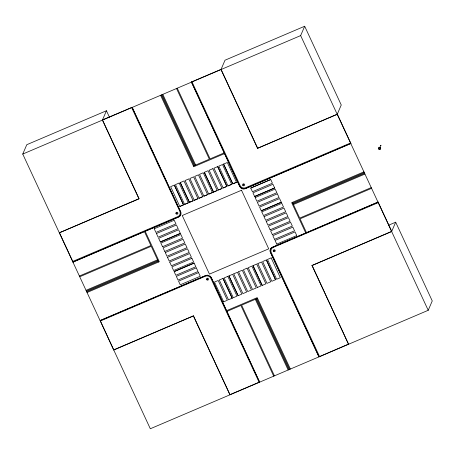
<?xml version="1.0" encoding="UTF-8"?>
<svg xmlns="http://www.w3.org/2000/svg" width="455" height="455" viewBox="0 0 455 455"><rect width="100%" height="100%" fill="white"/><g stroke="black" fill="none" stroke-linecap="round" stroke-linejoin="round"><path stroke-width="0.68" d="M388.496 225.253L395.679 222.194L432.25 300.937L428.218 310.293L150.321 428.758L22.75 154.063L26.782 144.707L106.447 110.747L109.416 117.145M106.447 110.747L102.415 120.103L138.985 198.852L59.321 232.806L139.065 198.664L102.494 119.915L132.138 107.278L180.316 211.018M132.138 107.278L180.533 211.854A4.095 3.97 23.3 0 1 178.531 217.092L72.925 262.108L178.61 216.904A4.095 3.97 23.3 0 0 180.971 213.708M257.638 148.12L221.067 69.37L191.424 82.008L239.819 186.578A4.095 3.97 23.3 0 0 245.228 188.66L350.907 143.462L337.303 114.159L257.558 148.307L220.988 69.558L225.015 60.202L304.679 26.242L341.25 104.986L337.223 114.347L257.558 148.307M100.219 320.525L205.825 275.508L100.219 320.525L113.75 350.014L193.494 315.867L229.985 394.798L193.415 316.054M174.333 185.083L183.513 204.881L179.805 206.456L170.631 186.664L174.333 185.083L183.519 204.858L179.81 206.439M179.145 183.046L188.325 202.828L184.622 204.403L175.442 184.611L179.151 183.029M180.254 182.574L189.445 202.333L193.142 200.774L183.968 180.976L180.254 182.574L189.439 202.35L193.153 200.752M160.336 241.963L180.356 233.415L178.656 229.752L158.636 238.301L160.336 241.963L180.345 233.432M162.549 246.724L182.563 238.175L180.862 234.513L160.854 243.038L162.554 246.701M180.533 211.854L180.612 211.666A4.095 3.97 23.3 0 1 180.931 212.667M184.622 204.403L188.336 202.805M164.761 251.484L184.775 242.936L183.075 239.273L163.061 247.821L164.767 251.467M204.34 172.308L213.526 192.084L204.34 172.308L208.054 170.71L217.228 190.503L213.526 192.084M194.257 200.297L197.97 198.698L188.785 178.923L185.071 180.521L194.257 200.297L197.959 198.721M199.074 198.243L202.788 196.645L193.602 176.87L189.889 178.468L199.074 198.243L202.776 196.668M212.86 168.674L222.046 188.45L218.343 190.031L209.163 170.233L212.872 168.657M203.891 196.19L207.605 194.592L198.42 174.817L194.706 176.415L203.891 196.19L207.594 194.615M217.683 166.604L226.863 186.396L223.155 187.978L213.981 168.179L217.683 166.604L226.869 186.379L223.166 187.96M174.123 271.607L194.131 263.081L195.826 266.761L175.818 275.292L174.123 271.607L194.131 263.081M208.708 194.137L212.422 192.539L208.708 194.137L199.529 174.339L203.237 172.763L212.411 192.556M223.604 164.096L227.318 162.498L236.498 182.29L232.789 183.871L223.604 164.096L232.789 183.871M217.228 190.503L213.531 192.067M218.343 190.031L222.046 188.45M191.913 258.338L193.614 262L173.605 270.532L171.91 266.846L191.919 258.321M227.972 185.924L231.686 184.326L222.501 164.551L218.798 166.126L227.972 185.924L231.68 184.343M196.332 267.858L198.033 271.521L178.024 280.052L176.335 276.373L196.344 267.841M236.498 182.29L232.801 183.854M198.545 272.619L200.245 276.282L180.237 284.813L178.548 281.133L198.556 272.602M22.75 154.063L300.653 35.598L304.679 26.242M239.819 186.578L191.424 82.008M245.228 188.66L350.907 143.462M211.234 277.59L259.629 382.16L211.234 277.59A4.095 3.97 23.3 0 0 209.886 275.969M250.722 188.074L270.742 179.526L272.431 183.206L252.423 191.737L250.733 188.057L270.742 179.526M254.635 196.497L274.649 187.949L272.949 184.286L252.935 192.835L254.635 196.497L274.644 187.966M222.995 278.432L232.186 298.19L222.995 278.432L219.299 279.996L228.473 299.788L232.186 298.19M227.813 276.378L237.004 296.137L233.29 297.735L224.105 277.959L227.819 276.361M228.922 275.906L232.636 274.308L241.815 294.106L238.107 295.682L228.922 275.906L238.119 295.665M261.267 210.784L281.287 202.236L261.267 210.784L259.577 207.099L279.586 198.573L281.275 202.253M223.655 301.841L227.369 300.243L218.184 280.468L214.476 282.066L223.667 301.824M277.368 193.83L279.069 197.493L259.06 206.018L257.365 202.338L277.374 193.813M247.082 268.166L256.267 287.947L252.559 289.522L243.385 269.73L247.088 268.149M253.008 265.64L256.722 264.042L265.896 283.835L262.194 285.416L253.008 265.64L262.194 285.416M270.111 229.826L290.131 221.278L288.43 217.615L268.422 226.146L270.122 229.809M272.323 234.587L292.332 226.061L290.643 222.381L270.623 230.924L272.335 234.57M274.536 239.353L294.544 230.821L292.849 227.142L272.835 235.69L274.541 239.33M266.357 259.936L275.531 279.728L266.357 259.936L262.643 261.534L271.828 281.309L275.542 279.711M348.638 344.065L318.909 356.891L270.435 252.508A4.095 3.97 23.3 0 1 272.443 247.264L378.122 202.06L391.732 231.362L311.988 265.51L348.553 344.253L312.067 265.322M270.435 252.508L270.515 252.32A4.095 3.97 23.3 0 1 271.618 247.611M257.376 287.469L261.09 285.871L251.905 266.095L248.191 267.694L257.382 287.452M276.748 244.113L296.757 235.582L295.062 231.902L275.048 240.45L276.754 244.09M271.163 257.9L280.348 277.675L276.646 279.256L267.466 259.458L271.174 257.883M380.101 146.829C381.318 143.399 380.937 146.84 380.755 145.316M378.122 202.06L272.443 247.264M395.679 222.194L391.653 231.549L311.988 265.51M379.51 148.023C379.328 149.251 380.482 147.824 379.214 147.38M193.415 165.995L209.351 159.199L176.523 88.515M224.173 152.886L210.091 158.886L177.262 88.196M224.514 153.614L193.756 166.723L160.587 95.305M72.766 261.403L177.848 216.614A4.095 3.97 23.3 0 0 179.85 211.37L131.614 107.505M350.668 142.944L245.592 187.733A4.095 3.97 23.3 0 1 240.183 185.651L191.947 81.786M79.392 276.026L150.906 245.541L144.44 231.623M79.733 276.759L151.242 246.274L158.556 262.023M86.023 290.313L157.538 259.828M363.926 171.848L291.672 202.651L305.788 233.051M86.365 291.046L157.879 260.561M292.753 203.066L364.267 172.582M86.706 291.774L158.215 261.289M293.094 203.8L364.603 173.315M87.047 292.508L159.301 261.71L145.179 231.311M293.435 204.528L364.944 174.049M371.24 187.596L299.726 218.081L292.411 202.333M371.581 188.33L300.067 218.815L306.528 232.732M100.43 320.968L205.444 276.202A4.095 3.97 23.3 0 1 210.853 278.289L259.117 382.228M378.367 202.577L273.284 247.372A4.095 3.97 23.3 0 0 271.282 252.616L319.518 356.481M113.83 349.827L193.494 315.867M226.459 310.742L257.212 297.633L290.381 369.05M226.8 311.476L240.877 305.47L273.705 376.16M257.553 298.366L241.622 305.157L274.45 375.847M230.065 394.61L259.708 381.973M300.653 35.598L428.218 310.293M270.515 252.32L318.995 356.703M162.81 94.356L195.639 165.046M162.071 94.674L194.899 165.364M256.813 298.679L289.642 369.369M161.332 94.987L194.16 165.677M256.068 298.998L288.897 369.682M255.329 299.31L288.157 370M59.4 232.624L73.005 261.921M205.745 275.696A4.095 3.97 23.3 0 1 211.148 277.777M206.843 275.224A4.095 3.97 23.3 0 1 207.907 275.207M245.308 188.478A4.095 3.97 23.3 0 1 239.899 186.391M176.625 213.122C176.887 214.305 177.609 212.422 176.625 213.122M207.241 279.051C207.503 280.229 208.225 278.352 207.241 279.051M243.323 184.69C243.584 185.873 244.307 183.991 243.323 184.69M273.938 250.62C274.2 251.803 274.922 249.92 273.938 250.62M154.222 228.757L155.917 232.437L175.931 223.888L174.231 220.226L154.217 228.774M156.435 233.517L158.124 237.197L178.144 228.649L176.443 224.986L156.423 233.534M165.279 252.565L166.968 256.245L186.988 247.696L185.287 244.034L165.267 252.582M167.491 257.325L169.18 261.005L189.2 252.457L187.5 248.794L167.48 257.342M169.698 262.086L189.707 253.554L191.401 257.24L171.393 265.765L169.698 262.086M255.153 197.578L256.848 201.258L276.862 192.71L275.161 189.047L255.147 197.595M233.751 273.836L242.924 293.629L246.638 292.03L237.453 272.255L233.739 273.853M261.79 211.865L263.479 215.545L283.499 206.997L281.799 203.334L261.779 211.882M238.568 271.783L247.742 291.575L251.456 289.977L242.27 270.202L238.556 271.8M263.997 216.625L265.692 220.305L285.706 211.757L284.005 208.094L263.991 216.643M266.209 221.386L267.904 225.066L287.918 216.517L286.218 212.855L266.203 221.403M257.831 263.564L261.54 261.989L270.714 281.781L267.011 283.363L257.831 263.564M241.52 190.241L182.233 215.516L209.448 274.115L268.734 248.845L241.52 190.241M242.686 185.196A1.024 0.99 23.3 0 0 244.443 185.401A1.024 0.99 23.3 0 0 243.704 183.814A1.024 0.99 23.3 0 0 242.686 185.196M175.983 213.64A1.024 0.99 23.3 0 0 177.74 213.839A1.024 0.99 23.3 0 0 177.006 212.252A1.024 0.99 23.3 0 0 175.983 213.64M273.301 251.126A1.024 0.99 23.3 0 0 275.059 251.325A1.024 0.99 23.3 0 0 274.32 249.738A1.024 0.99 23.3 0 0 273.301 251.126M206.598 279.563A1.024 0.99 23.3 0 0 208.356 279.768A1.024 0.99 23.3 0 0 207.622 278.181A1.024 0.99 23.3 0 0 206.598 279.563M378.708 148.7A1.024 0.99 23.3 0 0 380.465 148.899A1.024 0.99 23.3 0 0 379.726 147.312A1.024 0.99 23.3 0 0 378.708 148.7M378.628 148.887A1.024 0.99 23.3 0 0 380.386 149.086A1.024 0.99 23.3 0 0 379.646 147.5A1.024 0.99 23.3 0 0 378.628 148.887"/></g></svg>
